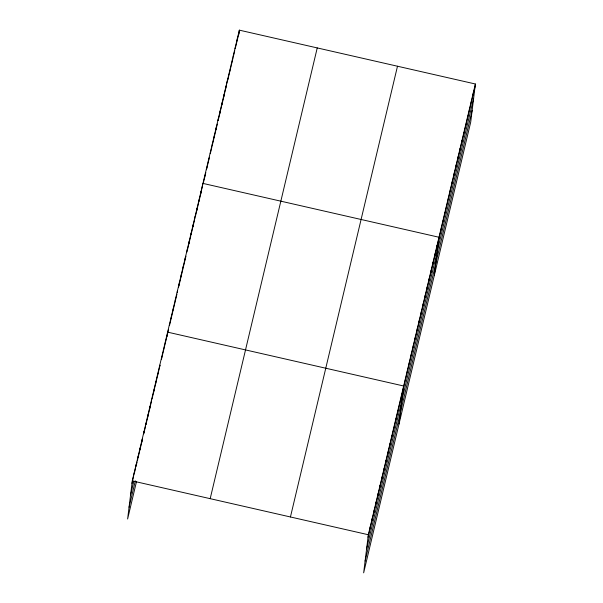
<?xml version="1.0" encoding="UTF-8"?>
<svg xmlns="http://www.w3.org/2000/svg" width="603" height="603" viewBox="0 0 603 603"><rect width="100%" height="100%" fill="white"/><g stroke="black" fill="none" stroke-linecap="round" stroke-linejoin="round"><path stroke-width="0.9" d="M475.383 83.998L368.335 534.74L363.654 572.85L470.709 122.1L475.383 83.998L239.346 30.15L132.291 480.9L127.617 519.002L136.444 481.82M134.258 472.631L131.982 483.41M136.218 464.37L134.537 472.669M137.974 457.783L138.185 456.109M140.145 447.841L139.836 450.358L142.579 438.788M141.795 442.097L142.104 439.579M143.763 433.828L144.072 431.318M145.828 424.731L146.032 423.05M147.991 414.789L147.682 417.306L151.609 400.776M149.65 409.038L149.959 406.528M153.886 389.998L153.577 392.508L155.34 385.076M155.845 381.737L155.536 384.247L159.463 367.717M157.496 375.986L157.805 373.468M159.561 366.88L159.772 365.207M161.732 356.938L161.423 359.456L163.187 352.016M163.692 348.677L163.383 351.195L167.31 334.665L167.106 336.346M165.35 342.926L165.659 340.416M167.415 333.828L167.619 332.147L403.663 385.995L398.982 424.105M169.375 325.567L169.586 323.886M171.237 318.135L171.546 315.625M173.197 309.874L173.506 307.357M175.262 300.769L175.473 299.096M177.229 292.508L177.433 290.834M179.083 285.083L179.393 282.566M181.051 276.822L181.36 274.305M183.116 267.717L183.32 266.044M185.287 257.775L184.978 260.292L185.958 256.162M186.938 252.031L187.247 249.514M188.897 243.763L189.206 241.253M190.963 234.665L191.174 232.984M193.133 224.723L192.824 227.241L194.392 220.623M194.784 218.972L195.093 216.462M196.751 210.711L197.06 208.193M198.817 201.606L199.02 199.932M200.987 191.671L200.678 194.181L202.947 183.402L438.992 237.25L434.311 275.36M204.553 177.855L204.862 175.337M206.467 169.79L206.776 167.272M208.382 161.717L208.691 159.207M210.613 151.142L210.304 153.652L212 146.484M212.527 143.077L212.218 145.587L217.321 124.082M214.133 137.522L214.336 135.848M216.047 129.457L216.356 126.939M218.067 120.555L218.271 118.874M219.876 113.326L220.185 110.809M222.1 102.744L221.791 105.261L223.494 98.085M224.022 94.679L223.713 97.196L227.851 78.548M225.628 89.123L225.937 86.613M229.562 72.156L229.766 70.483M231.68 62.41L231.371 64.928L233.075 57.76M233.595 54.345L233.286 56.863L234.778 50.592M235.509 46.28L235.2 48.798L239.037 32.668M237.122 40.733L237.431 38.215M238.826 34.341L239.346 30.15M369.986 528.997L370.295 526.479M371.953 520.728L372.262 518.218M373.913 512.467L374.222 509.95M375.88 504.206L376.189 501.688M377.84 495.937L378.149 493.427M379.8 487.676L380.109 485.159M381.767 479.415L382.076 476.898M383.727 471.147L384.036 468.637M385.686 462.885L385.995 460.368M387.654 454.624L387.963 452.107M389.613 446.356L389.922 443.846M391.581 438.095L391.89 435.577M393.54 429.833L393.849 427.316M395.5 421.565L395.809 419.055M397.467 413.304L397.776 410.786M399.427 405.043L399.736 402.525M401.387 396.774L401.696 394.264M405.314 380.252L405.623 377.734M407.281 371.983L407.59 369.473M409.241 363.722L409.55 361.205M411.201 355.453L411.51 352.943M413.168 347.192L413.477 344.682M415.128 338.931L415.437 336.414M417.088 330.663L417.397 328.153M419.055 322.401L419.364 319.884M421.015 314.14L421.324 311.623M422.982 305.872L423.291 303.362M424.942 297.611L425.251 295.093M426.901 289.35L427.21 286.832M428.869 281.081L429.178 278.571M430.828 272.82L431.137 270.302M432.788 264.559L433.097 262.041M434.755 256.29L435.065 253.78M436.715 248.029L437.024 245.511M440.597 231.703L440.906 229.185M442.512 223.63L442.821 221.12M444.426 215.565L444.735 213.055M446.341 207.5L446.65 204.99M448.255 199.435L448.564 196.917M450.17 191.37L450.479 188.852M452.092 183.304L452.401 180.787M454.006 175.239L454.315 172.722M455.921 167.174L456.23 164.657M457.835 159.102L458.144 156.592M459.75 151.036L460.059 148.526M461.664 142.971L461.973 140.461M463.579 134.906L463.888 132.396M465.501 126.841L465.81 124.324M467.415 118.776L467.724 116.258M469.33 110.711L469.639 108.193M471.245 102.646L471.554 100.128M473.159 94.581L473.468 92.063M136.105 466.059L137.085 461.928M137.484 460.277L137.876 458.619M138.072 457.798L139.64 451.187M143.959 433.007L145.527 426.389M145.918 424.738L147.486 418.128M152.001 399.126L153.381 393.337M159.659 366.895L160.051 365.245M167.506 333.836L168.486 329.705M169.473 325.575L175.164 301.613M175.36 300.784L176.928 294.174M178.496 287.563L183.011 268.554M183.206 267.732L184.782 261.122M187.525 249.552L190.865 235.502M191.061 234.673L192.628 228.062M195.38 216.492L198.711 202.45M198.907 201.621L200.482 195.01M203.279 183.229L205.834 172.473M206.686 168.893L209.452 157.24M218.173 120.494L220.306 111.532M220.728 109.738L221.58 106.158M227.753 80.161L229.457 72.993M229.668 72.096L231.16 65.825M130.542 495.161L133.881 481.111M129.057 507.259L135.336 480.817M210.191 498.666L317.238 47.916M290.442 516.975L397.49 66.224M368.026 537.258L475.074 86.508M366.586 549.001L473.634 98.259M365.101 561.107L472.149 110.357M132.291 480.9L368.335 534.74"/></g></svg>
